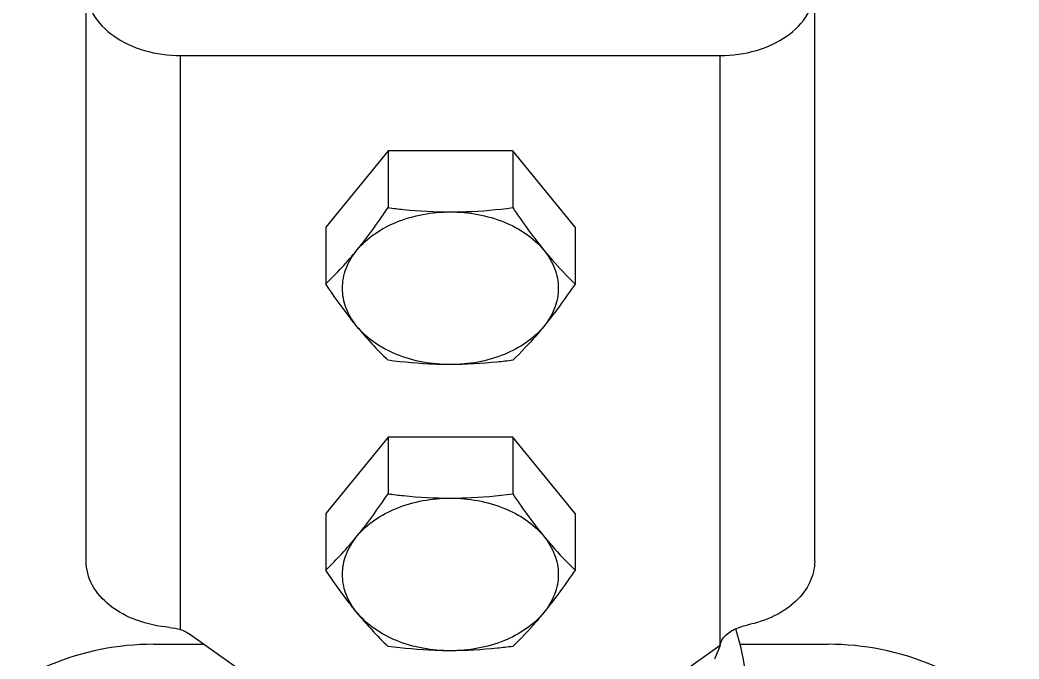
# Model space of a CAD drawing. Extents: x 1680110 to 4798266, y 269661 to 1249705.
# Drawn here: x 2398414 to 2399033, y 654446 to 654842 of the extents above; entities that cross this region are included whole.
import ezdxf

# ---------------------------------------------------------------- set-up
doc = ezdxf.new("R2010")
doc.units = 0
doc.header["$LTSCALE"] = 1000
doc.header["$MEASUREMENT"] = 0

# ---------------------------------------------------------------- blocks, each defined once
blk = doc.blocks.new('gfhhrryyfd')
at = {"linetype": 'Continuous'}
for p, q in [((3687248.5, -1752937.82), (3687248.5, -1752528.33)), ((3687700.13, -1752937.82), (3687700.13, -1752528.33)), ((3687307.04, -1752980.28), (3687307.04, -1752624.39)), ((3687307.04, -1752624.39), (3687641.58, -1752624.39)), ((3687641.58, -1752990.19), (3687641.58, -1752624.39)), ((3687435.68, -1752683.53), (3687397.05, -1752730.84)), ((3687435.68, -1752683.53), (3687435.68, -1752718.71)), ((3687512.94, -1752683.53), (3687435.68, -1752683.53)), ((3687551.57, -1752730.84), (3687512.94, -1752683.53)), ((3687512.94, -1752683.53), (3687512.94, -1752718.71)), ((3687397.05, -1752730.84), (3687397.05, -1752766.02)), ((3687551.57, -1752730.84), (3687551.57, -1752766.02)), ((3687435.68, -1752860.94), (3687397.05, -1752908.25)), ((3687435.68, -1752860.94), (3687435.68, -1752896.13)), ((3687512.94, -1752860.94), (3687435.68, -1752860.94)), ((3687551.57, -1752908.25), (3687512.94, -1752860.94)), ((3687512.94, -1752860.94), (3687512.94, -1752896.13)), ((3687397.05, -1752908.25), (3687397.05, -1752943.44)), ((3687551.57, -1752908.25), (3687551.57, -1752943.44)), ((3687482.07, -1753102.98), (3687311.94, -1752982.68)), ((3687290.31, -1752989.41), (3687321.46, -1752989.41)), ((3687641.58, -1752990.19), (3687482.07, -1753102.98)), ((3687641.58, -1752990.19), (3687637.95, -1752998.53)), ((3687653.71, -1752989.41), (3687708.49, -1752989.41))]:
    blk.add_line(p, q, dxfattribs=at)
for centre, radius, start, end in [((3687229.58, -1752592.54), 241.13, 313.9914, 320.77347), ((3687603.16, -1752639.85), 241.13, 219.22653, 226.0086), ((3687229.58, -1752769.96), 241.13, 313.9914, 320.77347), ((3687603.16, -1752817.27), 241.13, 219.22653, 226.0086), ((3687290.31, -1753156.68), 167.27, 90, 135), ((3687708.49, -1753156.68), 167.27, 45, 90)]:
    blk.add_arc(centre, radius, start, end, dxfattribs=at)
for points, knots in [([(3687248.5, -1752582.99), (3687248.5, -1752588.47), (3687252.06, -1752600.26), (3687265.7, -1752613.75), (3687284.86, -1752622.41), (3687299.5, -1752624.39), (3687307.04, -1752624.39)], [0, 0, 0, 0, 0.209473, 0.444657, 0.712023, 1, 1, 1, 1]), ([(3687641.58, -1752624.39), (3687649.12, -1752624.39), (3687663.76, -1752622.41), (3687682.92, -1752613.75), (3687696.56, -1752600.26), (3687700.13, -1752588.47), (3687700.13, -1752582.99)], [0, 0, 0, 0, 0.287977, 0.555343, 0.790527, 1, 1, 1, 1]), ([(3687416.37, -1752745.03), (3687418.02, -1752743.01), (3687424.77, -1752734.47), (3687431.05, -1752725.57), (3687435.68, -1752718.71)], [0, 0, 0, 0, 0.239452, 1, 1, 1, 1]), ([(3687416.37, -1752745.03), (3687422.69, -1752737.29), (3687441.43, -1752725.07), (3687462.96, -1752721.37), (3687474.31, -1752721.37)], [0, 0, 0, 0, 0.468341, 1, 1, 1, 1]), ([(3687435.68, -1752718.71), (3687438.87, -1752719.12), (3687451.7, -1752720.62), (3687464.62, -1752721.37), (3687474.31, -1752721.37)], [0, 0, 0, 0, 0.249182, 1, 1, 1, 1]), ([(3687474.31, -1752721.37), (3687477.55, -1752721.37), (3687490.46, -1752721.13), (3687503.35, -1752719.95), (3687512.94, -1752718.71)], [0, 0, 0, 0, 0.250767, 1, 1, 1, 1]), ([(3687474.31, -1752721.37), (3687485.66, -1752721.37), (3687507.19, -1752725.07), (3687525.93, -1752737.29), (3687532.26, -1752745.03)], [0, 0, 0, 0, 0.531659, 1, 1, 1, 1]), ([(3687512.94, -1752718.71), (3687514.52, -1752721.05), (3687520.67, -1752730.03), (3687527.16, -1752738.79), (3687532.26, -1752745.03)], [0, 0, 0, 0, 0.259411, 1, 1, 1, 1]), ([(3687416.37, -1752792.34), (3687413.58, -1752788.93), (3687409.06, -1752781.45), (3687406.6, -1752768.69), (3687409.06, -1752755.92), (3687413.58, -1752748.44), (3687416.37, -1752745.03)], [0, 0, 0, 0, 0.257487, 0.5, 0.742513, 1, 1, 1, 1]), ([(3687532.26, -1752745.03), (3687533.84, -1752746.98), (3687539.97, -1752754.26), (3687546.54, -1752761.16), (3687551.57, -1752766.02)], [0, 0, 0, 0, 0.264209, 1, 1, 1, 1]), ([(3687532.26, -1752745.03), (3687535.04, -1752748.44), (3687539.56, -1752755.92), (3687542.02, -1752768.69), (3687539.56, -1752781.45), (3687535.04, -1752788.93), (3687532.26, -1752792.34)], [0, 0, 0, 0, 0.257487, 0.5, 0.742513, 1, 1, 1, 1]), ([(3687416.37, -1752792.34), (3687414.72, -1752790.32), (3687407.96, -1752781.79), (3687401.68, -1752772.88), (3687397.05, -1752766.02)], [0, 0, 0, 0, 0.239452, 1, 1, 1, 1]), ([(3687551.57, -1752766.02), (3687549.99, -1752768.36), (3687543.84, -1752777.34), (3687537.35, -1752786.1), (3687532.26, -1752792.34)], [0, 0, 0, 0, 0.259411, 1, 1, 1, 1]), ([(3687474.31, -1752816), (3687462.96, -1752816), (3687441.43, -1752812.3), (3687422.69, -1752800.09), (3687416.37, -1752792.34)], [0, 0, 0, 0, 0.531659, 1, 1, 1, 1]), ([(3687532.26, -1752792.34), (3687525.93, -1752800.09), (3687507.19, -1752812.3), (3687485.66, -1752816), (3687474.31, -1752816)], [0, 0, 0, 0, 0.468341, 1, 1, 1, 1]), ([(3687532.26, -1752792.34), (3687530.67, -1752794.29), (3687524.54, -1752801.57), (3687517.97, -1752808.47), (3687512.94, -1752813.33)], [0, 0, 0, 0, 0.264209, 1, 1, 1, 1]), ([(3687474.31, -1752816), (3687471.07, -1752816), (3687458.16, -1752815.76), (3687445.28, -1752814.57), (3687435.68, -1752813.33)], [0, 0, 0, 0, 0.250767, 1, 1, 1, 1]), ([(3687512.94, -1752813.33), (3687509.75, -1752813.74), (3687496.93, -1752815.24), (3687484.01, -1752816), (3687474.31, -1752816)], [0, 0, 0, 0, 0.249182, 1, 1, 1, 1]), ([(3687416.37, -1752922.45), (3687418.02, -1752920.43), (3687424.77, -1752911.89), (3687431.05, -1752902.99), (3687435.68, -1752896.13)], [0, 0, 0, 0, 0.239452, 1, 1, 1, 1]), ([(3687416.37, -1752922.45), (3687422.69, -1752914.7), (3687441.43, -1752902.49), (3687462.96, -1752898.79), (3687474.31, -1752898.79)], [0, 0, 0, 0, 0.468341, 1, 1, 1, 1]), ([(3687435.68, -1752896.13), (3687438.87, -1752896.54), (3687451.7, -1752898.04), (3687464.62, -1752898.79), (3687474.31, -1752898.79)], [0, 0, 0, 0, 0.249182, 1, 1, 1, 1]), ([(3687474.31, -1752898.79), (3687477.55, -1752898.79), (3687490.46, -1752898.55), (3687503.35, -1752897.36), (3687512.94, -1752896.13)], [0, 0, 0, 0, 0.250767, 1, 1, 1, 1]), ([(3687474.31, -1752898.79), (3687485.66, -1752898.79), (3687507.19, -1752902.49), (3687525.93, -1752914.7), (3687532.26, -1752922.45)], [0, 0, 0, 0, 0.531659, 1, 1, 1, 1]), ([(3687512.94, -1752896.13), (3687514.52, -1752898.47), (3687520.67, -1752907.44), (3687527.16, -1752916.2), (3687532.26, -1752922.45)], [0, 0, 0, 0, 0.259411, 1, 1, 1, 1]), ([(3687416.37, -1752969.76), (3687413.58, -1752966.34), (3687409.06, -1752958.87), (3687406.6, -1752946.1), (3687409.06, -1752933.34), (3687413.58, -1752925.86), (3687416.37, -1752922.45)], [0, 0, 0, 0, 0.257487, 0.5, 0.742513, 1, 1, 1, 1]), ([(3687532.26, -1752922.45), (3687533.84, -1752924.39), (3687539.97, -1752931.67), (3687546.54, -1752938.57), (3687551.57, -1752943.44)], [0, 0, 0, 0, 0.264209, 1, 1, 1, 1]), ([(3687532.26, -1752922.45), (3687535.04, -1752925.86), (3687539.56, -1752933.34), (3687542.02, -1752946.1), (3687539.56, -1752958.87), (3687535.04, -1752966.34), (3687532.26, -1752969.76)], [0, 0, 0, 0, 0.257487, 0.5, 0.742513, 1, 1, 1, 1]), ([(3687300.11, -1752978.93), (3687293.25, -1752978.35), (3687280.12, -1752975.58), (3687263.22, -1752966.61), (3687251.48, -1752953.68), (3687248.5, -1752942.89), (3687248.5, -1752937.82)], [0, 0, 0, 0, 0.28821, 0.553531, 0.788229, 1, 1, 1, 1]), ([(3687700.13, -1752937.82), (3687700.13, -1752942.28), (3687697.87, -1752951.69), (3687688.66, -1752963.61), (3687674.96, -1752972.68), (3687664.06, -1752976.28), (3687658.26, -1752977.5)], [0, 0, 0, 0, 0.215862, 0.450689, 0.713102, 1, 1, 1, 1]), ([(3687416.37, -1752969.76), (3687414.72, -1752967.74), (3687407.96, -1752959.2), (3687401.68, -1752950.3), (3687397.05, -1752943.44)], [0, 0, 0, 0, 0.239452, 1, 1, 1, 1]), ([(3687551.57, -1752943.44), (3687549.99, -1752945.78), (3687543.84, -1752954.76), (3687537.35, -1752963.51), (3687532.26, -1752969.76)], [0, 0, 0, 0, 0.259411, 1, 1, 1, 1]), ([(3687474.31, -1752993.41), (3687462.96, -1752993.41), (3687441.43, -1752989.72), (3687422.69, -1752977.5), (3687416.37, -1752969.76)], [0, 0, 0, 0, 0.531659, 1, 1, 1, 1]), ([(3687532.26, -1752969.76), (3687525.93, -1752977.5), (3687507.19, -1752989.72), (3687485.66, -1752993.41), (3687474.31, -1752993.41)], [0, 0, 0, 0, 0.468341, 1, 1, 1, 1]), ([(3687532.26, -1752969.76), (3687530.67, -1752971.7), (3687524.54, -1752978.99), (3687517.97, -1752985.88), (3687512.94, -1752990.75)], [0, 0, 0, 0, 0.264209, 1, 1, 1, 1]), ([(3687641.58, -1752990.19), (3687641.74, -1752988.66), (3687643.44, -1752984.53), (3687649.64, -1752980), (3687655.22, -1752978.14), (3687658.26, -1752977.5)], [0, 0, 0, 0, 0.208141, 0.577605, 1, 1, 1, 1]), ([(3687652.57, -1753061.15), (3687654.84, -1753054.9), (3687661.05, -1753027.99), (3687657.27, -1752999.63), (3687651.29, -1752979.74)], [0, 0, 0, 0, 0.242556, 1, 1, 1, 1]), ([(3687474.31, -1752993.41), (3687471.07, -1752993.41), (3687458.16, -1752993.17), (3687445.28, -1752991.98), (3687435.68, -1752990.75)], [0, 0, 0, 0, 0.250767, 1, 1, 1, 1]), ([(3687512.94, -1752990.75), (3687509.75, -1752991.16), (3687496.93, -1752992.66), (3687484.01, -1752993.41), (3687474.31, -1752993.41)], [0, 0, 0, 0, 0.249182, 1, 1, 1, 1])]:
    blk.add_open_spline(points, degree=3, knots=knots, dxfattribs=at)
for points in [[(3687300.11, -1752978.93), (3687302.46, -1752979.13), (3687304.8, -1752979.56), (3687307.04, -1752980.28)], [(3687307.04, -1752980.28), (3687308.77, -1752980.84), (3687310.46, -1752981.63), (3687311.94, -1752982.68)]]:
    blk.add_open_spline(points, degree=3, dxfattribs=at)

msp = doc.modelspace()

# ---------------------------------------------------------------- block references
at = {"lineweight": -3, "xscale": 0.9999959468841553, "yscale": 0.9999959506094456, "zscale": 0.9999959495959999}
msp.add_blockref('gfhhrryyfd', (-1288778.82, 2407437.34), dxfattribs=at)

doc.saveas('drawing.dxf')
